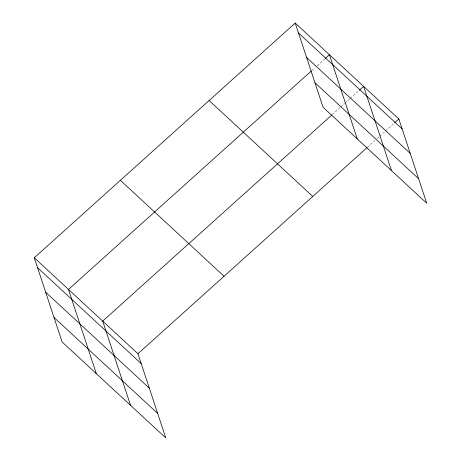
<?xml version="1.0" encoding="UTF-8"?>
<svg xmlns="http://www.w3.org/2000/svg" width="461" height="461" viewBox="0 0 461 461"><rect width="100%" height="100%" fill="white"/><g stroke="black" fill="none" stroke-linecap="round" stroke-linejoin="round"><path stroke-width="0.35" stroke-dasharray="2.31 1.73" d="M311.878 70.493L315.065 67.623M317.191 65.71L324.636 59.02M332.266 114.593L340.235 107.419M340.771 106.94L344.488 103.592M345.024 103.114L349.807 98.81M350.337 98.331L358.842 90.684M367.509 147.215L374.949 140.519M377.075 138.611L379.201 136.698M379.731 136.22L385.05 131.437M385.58 130.959L394.086 123.306"/><path stroke-width="0.69" d="M34.281 257.78L137.937 353.731L165.787 437.95L62.131 341.999L34.281 257.78L295.213 23.05L398.869 119.001L426.719 203.22L323.063 107.269L295.213 23.05M311.348 70.971L68.487 289.445L96.337 373.664M325.166 58.541L329.419 54.715L357.269 138.934M331.736 115.071L102.694 321.11L130.544 405.323M359.373 90.206L363.625 86.38L391.475 170.599M137.937 353.731L366.979 147.693M394.616 122.828L398.869 119.001M298.486 32.962L402.148 128.913M306.6 57.481L410.255 153.438M314.955 82.744L418.611 178.701M209.104 100.51L312.76 196.467M120.39 180.32L224.046 276.272M37.56 267.691L141.216 363.643M45.668 292.211L149.324 388.162M54.023 317.473L157.679 413.431"/></g></svg>
